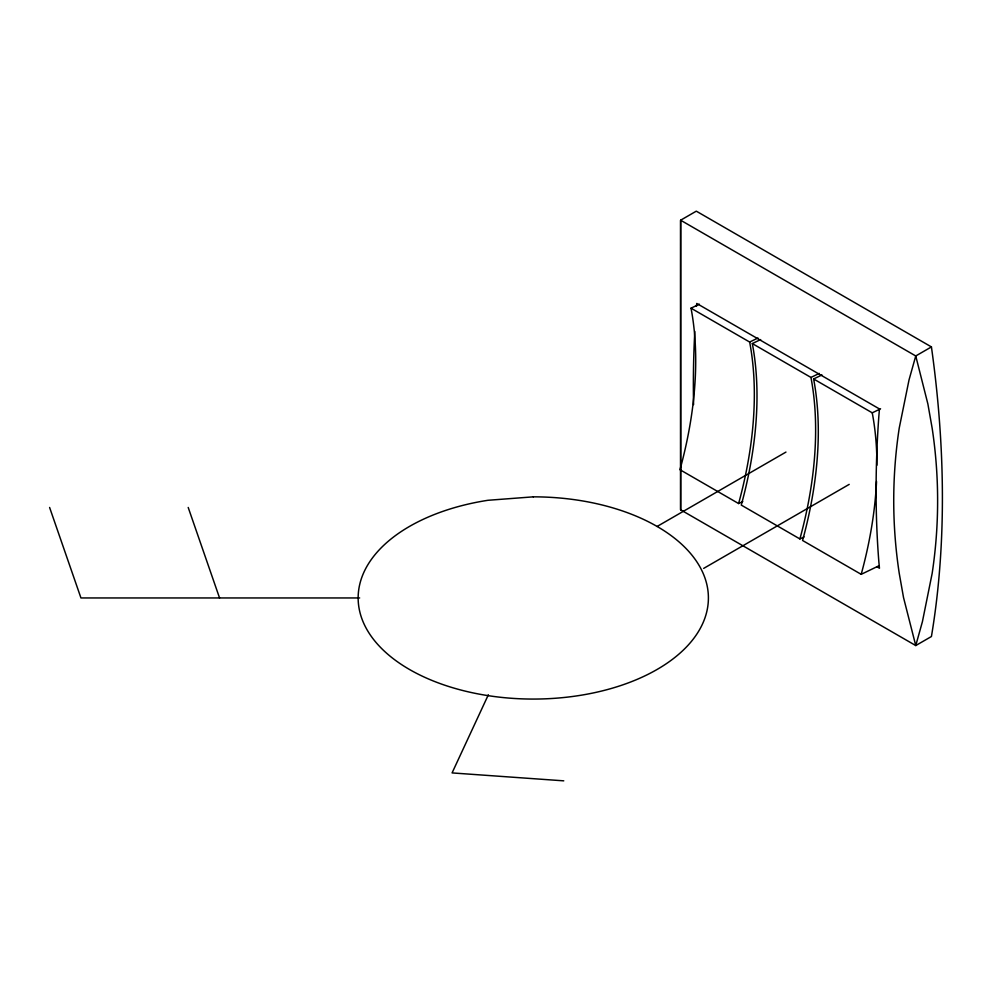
<?xml version="1.0" encoding="UTF-8"?>
<svg xmlns="http://www.w3.org/2000/svg" width="992" height="992" viewBox="0 0 992 992"><rect width="100%" height="100%" fill="white"/><g stroke="black" fill="none" stroke-linecap="round" stroke-linejoin="round"><path stroke-width="1.49" d="M680.624 509.814L680.686 447.218A721.345 2.22 89.9 0 0 680.686 301.866L680.624 220.212L696.297 211.16L931.426 346.915A1021.152 589.558 60 0 1 931.426 636.517L915.752 645.556L680.624 509.814L680.562 428.234A726.739 2.232 89.9 0 1 680.562 282.869L680.624 220.212L915.752 355.967L927.88 403.98L932.145 428.122A726.739 593.377 0.4 0 1 932.145 573.475L922.424 621.637L915.752 645.556L903.526 597.544L899.248 573.401A721.345 588.975 0.4 0 1 899.236 428.048L909.032 379.886L915.752 355.967L931.426 346.915M696.483 306.379L696.731 303.453L879.458 408.952L878.838 416.268A1021.152 589.558 -60 0 0 878.838 561.621L879.458 568.23L876.792 566.692M488.349 694.784L452.079 772.917L563.766 780.84M657.113 526.467L785.962 452.079M703.675 568.391L849.202 484.381M742.772 501.543L738.606 503.552L679.979 469.712A348.217 201.041 -60 0 0 691.027 308.19L699.36 304.172M691.027 308.19L749.654 342.042L757.987 338.024M804.066 536.932L799.899 538.941L741.272 505.089A348.217 201.041 -60 0 0 752.32 343.579L760.653 339.562M752.32 343.579L810.948 377.431L819.28 373.414M879.247 565.626L861.192 574.331L802.578 540.479A348.217 201.041 -60 0 0 813.614 378.969L821.946 374.951M813.614 378.969L872.241 412.821L880.574 408.803M359.65 597.953L80.947 597.953L49.6 507.458M188.207 507.458L219.554 597.953M693.569 404.624A1021.152 589.558 -60 0 1 694.809 331.44M749.654 342.042A348.217 201.041 -60 0 1 738.606 503.552M872.241 412.821A348.217 201.041 -60 0 1 876.928 465.236M876.531 481.517A348.217 201.041 -60 0 1 861.192 574.331M810.948 377.431A348.217 201.041 -60 0 1 799.899 538.941M533.287 496.843L487.952 500.29A175.125 101.11 0 0 0 399.131 662.954A175.125 101.11 0 0 0 691.994 640.683A175.125 101.11 0 0 0 533.287 496.843"/></g></svg>
